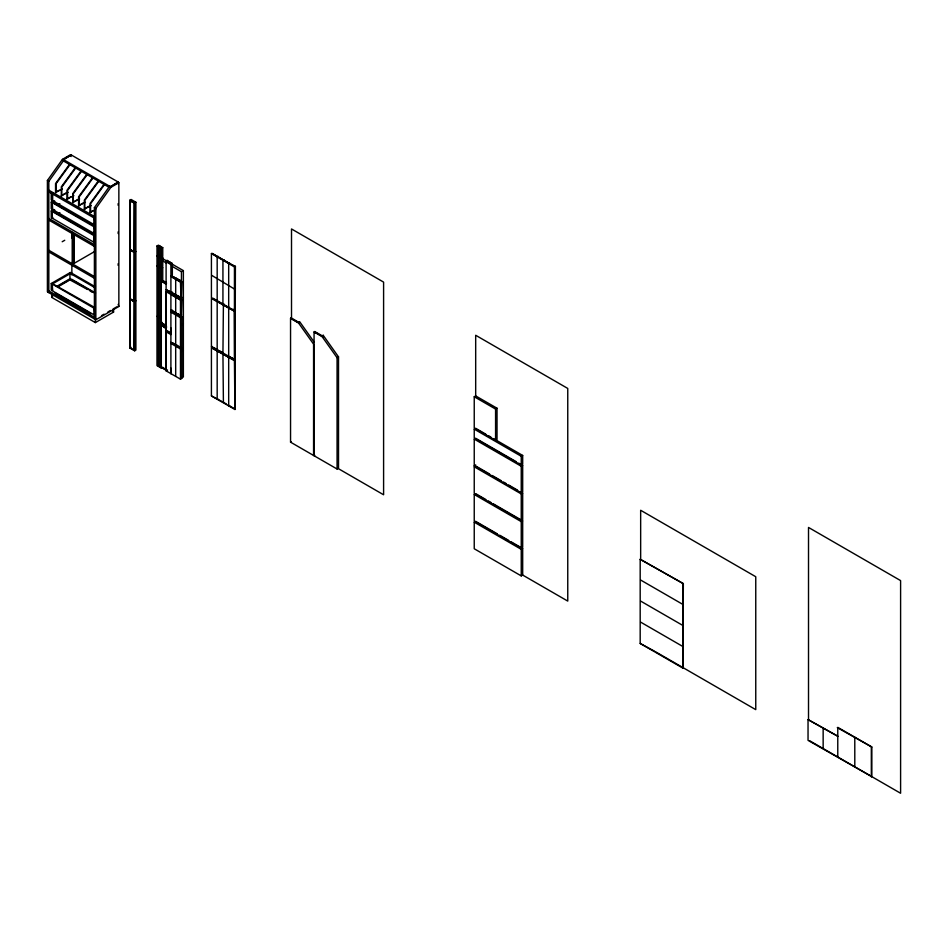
<?xml version="1.0" encoding="UTF-8"?>
<svg xmlns="http://www.w3.org/2000/svg" width="948" height="948" viewBox="0 0 948 948"><rect width="100%" height="100%" fill="white"/><g stroke="black" fill="none" stroke-linecap="round" stroke-linejoin="round"><path stroke-width="1.42" d="M181.921 348.153L180.487 348.983L170.901 343.449L172.335 342.619L181.921 348.153L181.921 378.335L180.487 379.164L166.101 370.858L166.101 331.812L167.535 330.982L171.138 333.068M167.535 290.835L166.101 291.664L166.101 330.71L170.901 333.483L170.901 327.937M170.901 368.085L170.901 373.631L170.901 294.437L166.101 291.664M118.856 182.703L110.857 187.337L110.134 186.922L118.145 182.289L118.856 182.703L118.856 306.477L95.843 319.772L47.4 291.806L47.4 180.499L62.414 159.371L70.425 154.737L71.136 156.538M62.414 159.371L63.137 159.785L71.136 154.88L118.145 182.016L118.145 183.675M48.834 292.636L48.834 181.329L64.191 159.726L64.191 161.385M94.397 318.943L94.397 207.624L109.743 186.033M110.134 186.922L118.145 182.016M95.843 319.772L95.843 208.465L110.857 187.337M62.378 189.008L55.553 192.397L55.553 183.545L69.465 164.431M56.027 192.681L56.027 183.817L69.939 164.715M68.138 192.337L61.312 195.726L61.312 186.863L75.212 167.76M61.786 195.999L61.786 187.135L75.698 168.033M73.885 195.655L67.059 199.044L67.059 190.181L80.971 171.078M67.545 199.317L67.545 190.465L81.457 171.351M79.644 198.985L72.818 202.374L72.818 193.511L86.73 174.396M73.292 202.647L73.292 193.783L87.204 174.681M85.403 202.303L78.577 205.692L78.577 196.828L92.477 177.726M79.051 205.965L79.051 197.113L92.963 177.999M91.15 205.621L84.325 209.01L84.325 200.158L98.237 181.044M84.81 209.295L84.81 200.431L98.722 181.329M95.641 209.686L90.084 212.34L90.084 203.476L103.996 184.374M90.558 212.613L90.558 203.749L104.47 184.647M63.137 159.785L71.136 155.164M52.673 192.954L52.673 200.158L51.713 199.601M55.553 192.397L59.357 190.204M61.312 195.726L66.384 192.788M51.239 202.09L94.883 227.295L94.883 233.931L51.239 208.738L51.239 202.09L53.799 200.621M54.759 201.166L52.199 202.647L52.673 209.01L51.713 208.465M67.059 199.044L70.875 196.852M57.307 205.23L59.866 203.749M52.199 208.738L51.713 207.908M51.239 210.954L94.883 236.147L94.883 242.795L51.239 217.602L51.239 210.954L53.799 209.472M54.759 210.029L52.199 211.511L52.199 218.147L52.673 217.317M72.818 202.374L77.902 199.436M57.307 214.094L59.866 212.613M78.577 205.692L83.649 202.754M84.325 209.01L89.408 206.083M90.084 212.34L92.62 210.871M95.357 217.602L93.923 217.874L94.397 224.238M129.888 200.158L131.085 199.459L135.884 202.232L135.884 350.096L134.687 350.784L129.888 348.011L129.888 200.158L134.687 202.919L135.884 202.232M134.45 203.062L129.888 200.703L134.45 203.062L134.201 251.931L134.201 203.204M62.189 241.74L64.748 240.259M95.357 223.136L94.397 223.136M95.357 223.692L93.923 223.408M95.357 224.238L93.923 223.965M95.357 231.999L94.397 231.999M94.397 233.101L93.923 226.738L95.357 226.453L52.673 202.374M95.357 232.544L93.923 232.272M95.357 233.101L93.923 232.829M95.357 241.408L93.923 241.136M72.344 262.181L74.015 262.869L72.344 262.181L72.344 233.433M95.357 251.102L74.015 263.425L74.015 233.552M51.239 283.499L94.883 308.692L94.883 315.34L51.239 290.147L51.239 283.499L70.425 272.42L95.404 286.853M95.049 293.288L69.939 278.795L69.939 273.249L70.899 273.249M71.384 272.977L52.199 284.056L52.673 290.42L51.713 289.863M58.112 285.621L70.425 278.511M57.307 286.64L70.425 279.067M52.199 290.147L51.713 289.318M58.586 286.45L68.825 280.549M134.45 251.789L129.888 249.443L134.687 252.204L135.884 251.516M134.45 252.346L129.888 249.999L134.45 252.346L134.201 301.215L134.201 252.488M51.713 293.074L51.713 297.399L52.673 296.843M156.989 245.982L158.423 245.153L162.748 247.641L162.748 256.505L161.302 257.335L156.989 254.834L156.989 245.982L161.302 248.471L162.748 247.641M159.868 245.982L158.423 246.812L158.423 255.676M161.302 246.812L159.868 247.641L159.868 256.505M156.989 255.948L158.423 255.119L162.748 257.607L162.748 266.471L161.302 267.3L156.989 264.812L156.989 255.948L161.302 258.437L162.748 257.607M159.868 255.948L158.423 256.778L158.423 265.641L159.868 264.812M161.302 256.778L159.868 257.607L159.868 266.471M161.302 317.699L156.989 315.198L156.989 265.914L158.423 265.084L159.868 265.914L158.423 266.743L158.423 316.028M166.575 326.278L161.302 322.96L166.101 325.721L166.101 261.767L167.061 260.38L172.335 263.698L172.335 276.946M181.447 378.062L183.367 376.949L183.367 270.618L167.061 261.21L172.335 263.698M156.989 265.914L161.302 268.403L162.748 267.573L162.748 280.62M166.575 260.653L171.861 263.141M166.101 261.767L170.901 264.528L171.375 263.425M95.357 313.409L94.397 313.409M94.397 314.511L93.923 308.147L95.357 307.863L52.673 283.772M95.357 313.954L93.923 313.681M95.357 314.511L93.923 314.238M134.45 301.085L129.888 298.727L134.687 301.5L135.884 300.8M161.788 281.141L166.101 284.187L161.788 281.141L161.788 280.312L165.864 282.113M101.519 315.66L104.067 314.191M107.906 311.975L110.466 310.494M113.025 309.024L116.865 306.808M134.45 301.63L129.888 299.284L134.45 301.63L134.201 350.511L134.201 301.772M162.262 280.039L162.262 280.869L165.142 281.971M171.375 275.88L181.447 281.141L171.375 275.88L171.375 276.709L180.973 282.255L180.973 281.426M171.375 276.709L180.973 282.255M171.861 275.607L171.861 276.437L181.921 281.698L181.447 298.039L171.375 292.778L175.451 294.579M233.966 360.193L233.966 359.091L235.4 359.92L211.416 346.624L211.416 298.454L234.926 311.465L211.416 297.897L211.416 253.59L212.376 253.59M172.489 266.566L181.447 271.732L183.367 270.618M212.862 253.874L218.135 256.92M51.713 297.399L95.357 322.593L113.582 312.07L113.582 309.19M177.134 278.925L176.648 278.38L175.688 279.755L175.688 294.994L181.447 298.039M218.135 256.363L217.175 256.92L217.175 350.511M218.621 257.192L223.894 260.238M171.375 292.221L166.101 289.733L167.061 290.005M171.861 276.437L181.921 281.698M223.894 259.681L222.934 260.238L222.934 304.545L223.894 303.988M224.368 260.51L229.641 263.556M170.901 292.221L179.764 296.783M171.861 292.778L171.375 291.948M171.375 293.88L180.973 299.414L180.973 300.255L171.375 294.709L171.375 293.88L181.921 299.698L181.447 315.198M170.901 294.437L172.335 293.607L166.575 290.278M171.375 294.709L180.973 300.255M171.861 293.607L171.861 294.437L181.921 299.698M229.641 263.011L228.681 263.556L228.681 357.147M230.127 263.84L235.4 266.329L234.926 409.489L211.416 395.92L211.416 347.738L234.926 360.75L211.416 347.738M211.902 275.465L234.44 289.033L235.4 288.476M177.134 296.925L176.174 296.653L175.688 297.755L175.688 312.982L179.764 314.783M211.416 253.59L234.44 266.886L235.4 266.329M183.367 297.21L181.447 298.312L168.258 290.692M162.748 367.255L161.302 368.085L156.989 365.596L156.989 316.312L158.423 315.483M159.868 316.312L158.423 317.142L158.423 366.426M174.977 312.022L170.901 310.221L181.447 316.028L176.174 313.539L176.174 312.71M171.375 309.937L171.375 310.778L175.451 312.567M161.302 317.142L159.868 317.971L159.868 367.255M172.335 311.323L170.901 312.153L180.487 317.699L181.921 316.869L181.921 347.051L180.487 347.88L170.901 342.335M177.134 314.096L175.688 314.926L175.688 345.108M161.788 323.505L162.262 322.403M161.788 325.448L166.101 328.494L161.788 325.448L161.788 324.619L165.864 326.42M162.262 324.334L162.262 325.176L165.142 326.278M129.888 348.011L131.085 347.324M217.175 300.113L216.701 300.943M181.447 324.891L183.367 323.789M222.934 303.988L223.894 304.545M228.681 306.761L228.207 307.59M234.44 310.636L234.926 409.489M177.134 345.38L175.688 346.21L175.688 376.392M181.447 351.471L183.367 350.369M166.575 370.585L161.302 367.255L166.575 369.756L164.182 368.369M166.101 370.858L167.535 370.028M211.416 346.624L216.701 349.125L216.701 350.227M216.701 349.682L221.251 351.755M217.175 349.954L217.175 399.238L218.135 399.238M222.934 353.272L223.408 402.284L211.416 395.92M223.408 353.557L222.448 352.443L222.448 353.557M290.55 318.386L291.273 317.971L299.284 322.593L298.561 323.007L290.55 318.386L290.55 442.159L313.575 455.455L314.298 455.028M228.207 356.318L232.758 358.403M228.681 356.602L228.681 405.886L229.641 405.886M298.952 322.403L299.663 321.704L314.167 342.11M314.061 331.954L314.772 331.539L322.782 336.161L322.059 336.576L314.061 331.954L314.061 455.727L337.073 469.011L338.519 468.182L338.519 356.875L323.173 335.272L322.45 335.971M234.926 408.932L234.44 361.034M337.073 469.011L337.073 357.704L338.519 356.875M290.55 442.159L291.273 441.744M314.061 455.727L314.772 455.313M474.237 396.75L475.683 395.92L497.025 408.233L497.025 439.528L495.579 440.358L474.237 428.034L474.237 396.75L495.579 409.062L497.025 408.233M493.458 438.58L522.68 455.443L522.68 464.307L521.246 465.136L474.237 438L474.237 429.148L475.683 428.306L485.838 434.184M518.864 463.216L522.68 465.421L522.68 492L521.246 492.83L474.237 465.693L474.237 439.114L475.683 438.284L516.328 461.747M474.237 465.693L475.683 464.864M520.144 491.633L522.68 493.102L522.68 519.682L521.246 520.523L474.237 493.387L474.237 466.795L475.683 465.966L489.654 474.036M474.237 429.148L521.246 456.272L522.68 455.443M474.237 439.114L521.246 466.25L522.68 465.421M493.458 503.921L522.68 520.796L522.68 547.375L521.246 548.205L474.237 521.068L474.237 494.489L475.683 493.659L485.838 499.525M474.237 466.795L521.246 493.932L522.68 493.102M511.245 541.889L522.68 548.489L522.68 575.069L521.246 575.898L474.237 548.762L474.237 522.182L475.683 521.353L497.273 533.819M474.237 494.489L521.246 521.625L522.68 520.796M474.237 522.182L521.246 549.319L522.68 548.489M640.184 559.284L683.342 583.648L682.868 668.103L640.184 643.455L640.184 559.284L683.342 583.648M640.658 580.046L683.342 604.694M640.658 601.091L683.342 625.739M640.658 622.137L683.342 646.785M640.184 643.455L654.724 651.3M808.04 719.603L837.771 736.217L808.04 719.603L808.04 740.376L871.816 776.637L871.816 747.012L837.771 727.353L837.771 756.99M823.148 727.768L823.148 748.541M854.788 737.189L854.8 766.814M837.297 727.637L871.816 747.012M63.469 160.97L109.198 187.372M211.902 253.317L234.926 266.601M291.996 318.943L298.383 322.628M315.494 332.511L321.893 336.196M47.4 180.499L48.834 181.329M94.397 207.624L95.843 208.465M488.386 435.642L490.922 437.111M162.902 258.804L166.741 261.02M166.575 261.482L171.375 264.255M162.262 260.653L166.101 262.869M162.748 267.573L161.302 266.743L159.868 267.573L159.868 316.869M233.007 309.249L235.4 310.636L234.44 311.193L234.44 266.886M212.862 298.17L234.926 310.908M52.673 211.226L95.357 235.317L93.923 235.602L93.923 241.693M161.788 280.312L166.575 283.085M162.262 280.869L165.864 282.942M51.713 217.317L52.673 217.874M492.19 475.505L501.089 480.636M503.625 482.105L506.161 483.575M508.709 485.032L517.596 490.175M171.861 294.437L181.447 299.971M171.375 310.778L181.921 316.869M488.386 500.994L490.922 502.464M156.989 316.312L161.302 318.801M163.459 323.92L165.864 325.306M161.788 324.619L166.575 327.392M162.262 325.176L165.864 327.25M69.939 273.249L95.049 287.754M166.101 331.812L170.901 334.585M71.681 279.245L95.523 293.015M118.856 306.477L118.145 304.403M87.512 289.496L69.939 279.897M90.024 290.941L92.537 292.387M112.622 311.513L113.582 312.07M499.809 535.288L508.709 540.419M55.079 292.92L91.044 313.681M134.45 350.369L130.125 347.88L130.125 299.141M226.288 403.943L223.408 402.284M235.4 409.204L228.207 405.057M337.559 468.182L383.596 494.773L383.596 282.113L291.51 228.954L291.51 319.038M521.72 574.512L567.757 601.091L567.757 388.443L475.683 335.272L475.683 397.295M655.72 651.88L674.561 662.747M675.189 663.114L755.757 709.637L755.757 576.728L640.658 510.273L640.658 560.481M809.734 740.803L900.6 793.263L900.6 580.603L808.514 527.444L808.514 719.414M162.262 367.54L165.864 369.613M322.059 336.576L337.073 357.704M298.561 323.007L313.575 344.136L313.575 455.455M871.331 747.285L871.331 776.91M682.868 583.921L682.868 668.103M521.246 456.272L521.246 465.136M521.246 466.25L521.246 492.83M521.246 493.932L521.246 520.523M521.246 521.625L521.246 548.205M521.246 549.319L521.246 575.898M495.579 409.062L495.579 440.358M323.173 335.272L323.173 336.943M314.772 331.539L314.772 332.926M291.273 317.971L291.273 319.358M234.44 311.738L234.44 360.477M228.207 355.773L228.207 356.875M223.408 304.261L222.934 353.829M211.902 346.352L211.902 347.466M181.447 271.732L181.447 282.066M181.447 314.558L181.447 317.509M180.973 298.312L180.487 282.528M180.487 300.528L180.487 315.755M180.487 317.699L180.487 347.88M180.487 348.983L180.487 379.164M171.861 291.664L171.861 292.494M171.861 309.664L171.861 310.494M170.901 264.528L170.901 292.494M167.061 260.38L167.061 261.21M166.101 328.494L166.101 370.028M161.302 248.471L161.302 257.335M161.302 258.437L161.302 267.3M161.302 268.403L161.302 368.085M134.687 202.919L134.687 350.784M130.125 200.573L130.125 249.3M130.125 249.857L130.125 298.584M118.145 203.619L118.145 205.278M118.145 231.857L118.145 233.516M118.145 263.698L118.145 265.357M110.466 186.72L63.469 159.584M95.357 319.713L95.357 322.593M95.12 319.358L95.12 317.699L48.123 290.562L48.123 292.221M94.883 218.431L94.883 225.079L51.239 199.874L51.239 193.226M73.778 234.263L73.778 263.011M72.581 233.291L72.581 262.596M71.858 232.165L71.858 238.055M71.858 264.599L71.858 274.92M51.713 193.511L51.713 200.158M51.713 202.374L51.713 209.01M51.713 211.226L51.713 217.874M51.713 283.772L51.713 290.42M95.12 216.902L48.123 189.766L48.123 191.437L95.12 218.561L95.12 216.902M95.12 245.153L48.123 218.016L48.123 219.675L95.12 246.812L95.12 245.153M95.12 276.994L48.123 249.857L48.123 251.516L95.12 278.653L95.12 276.994"/></g></svg>
